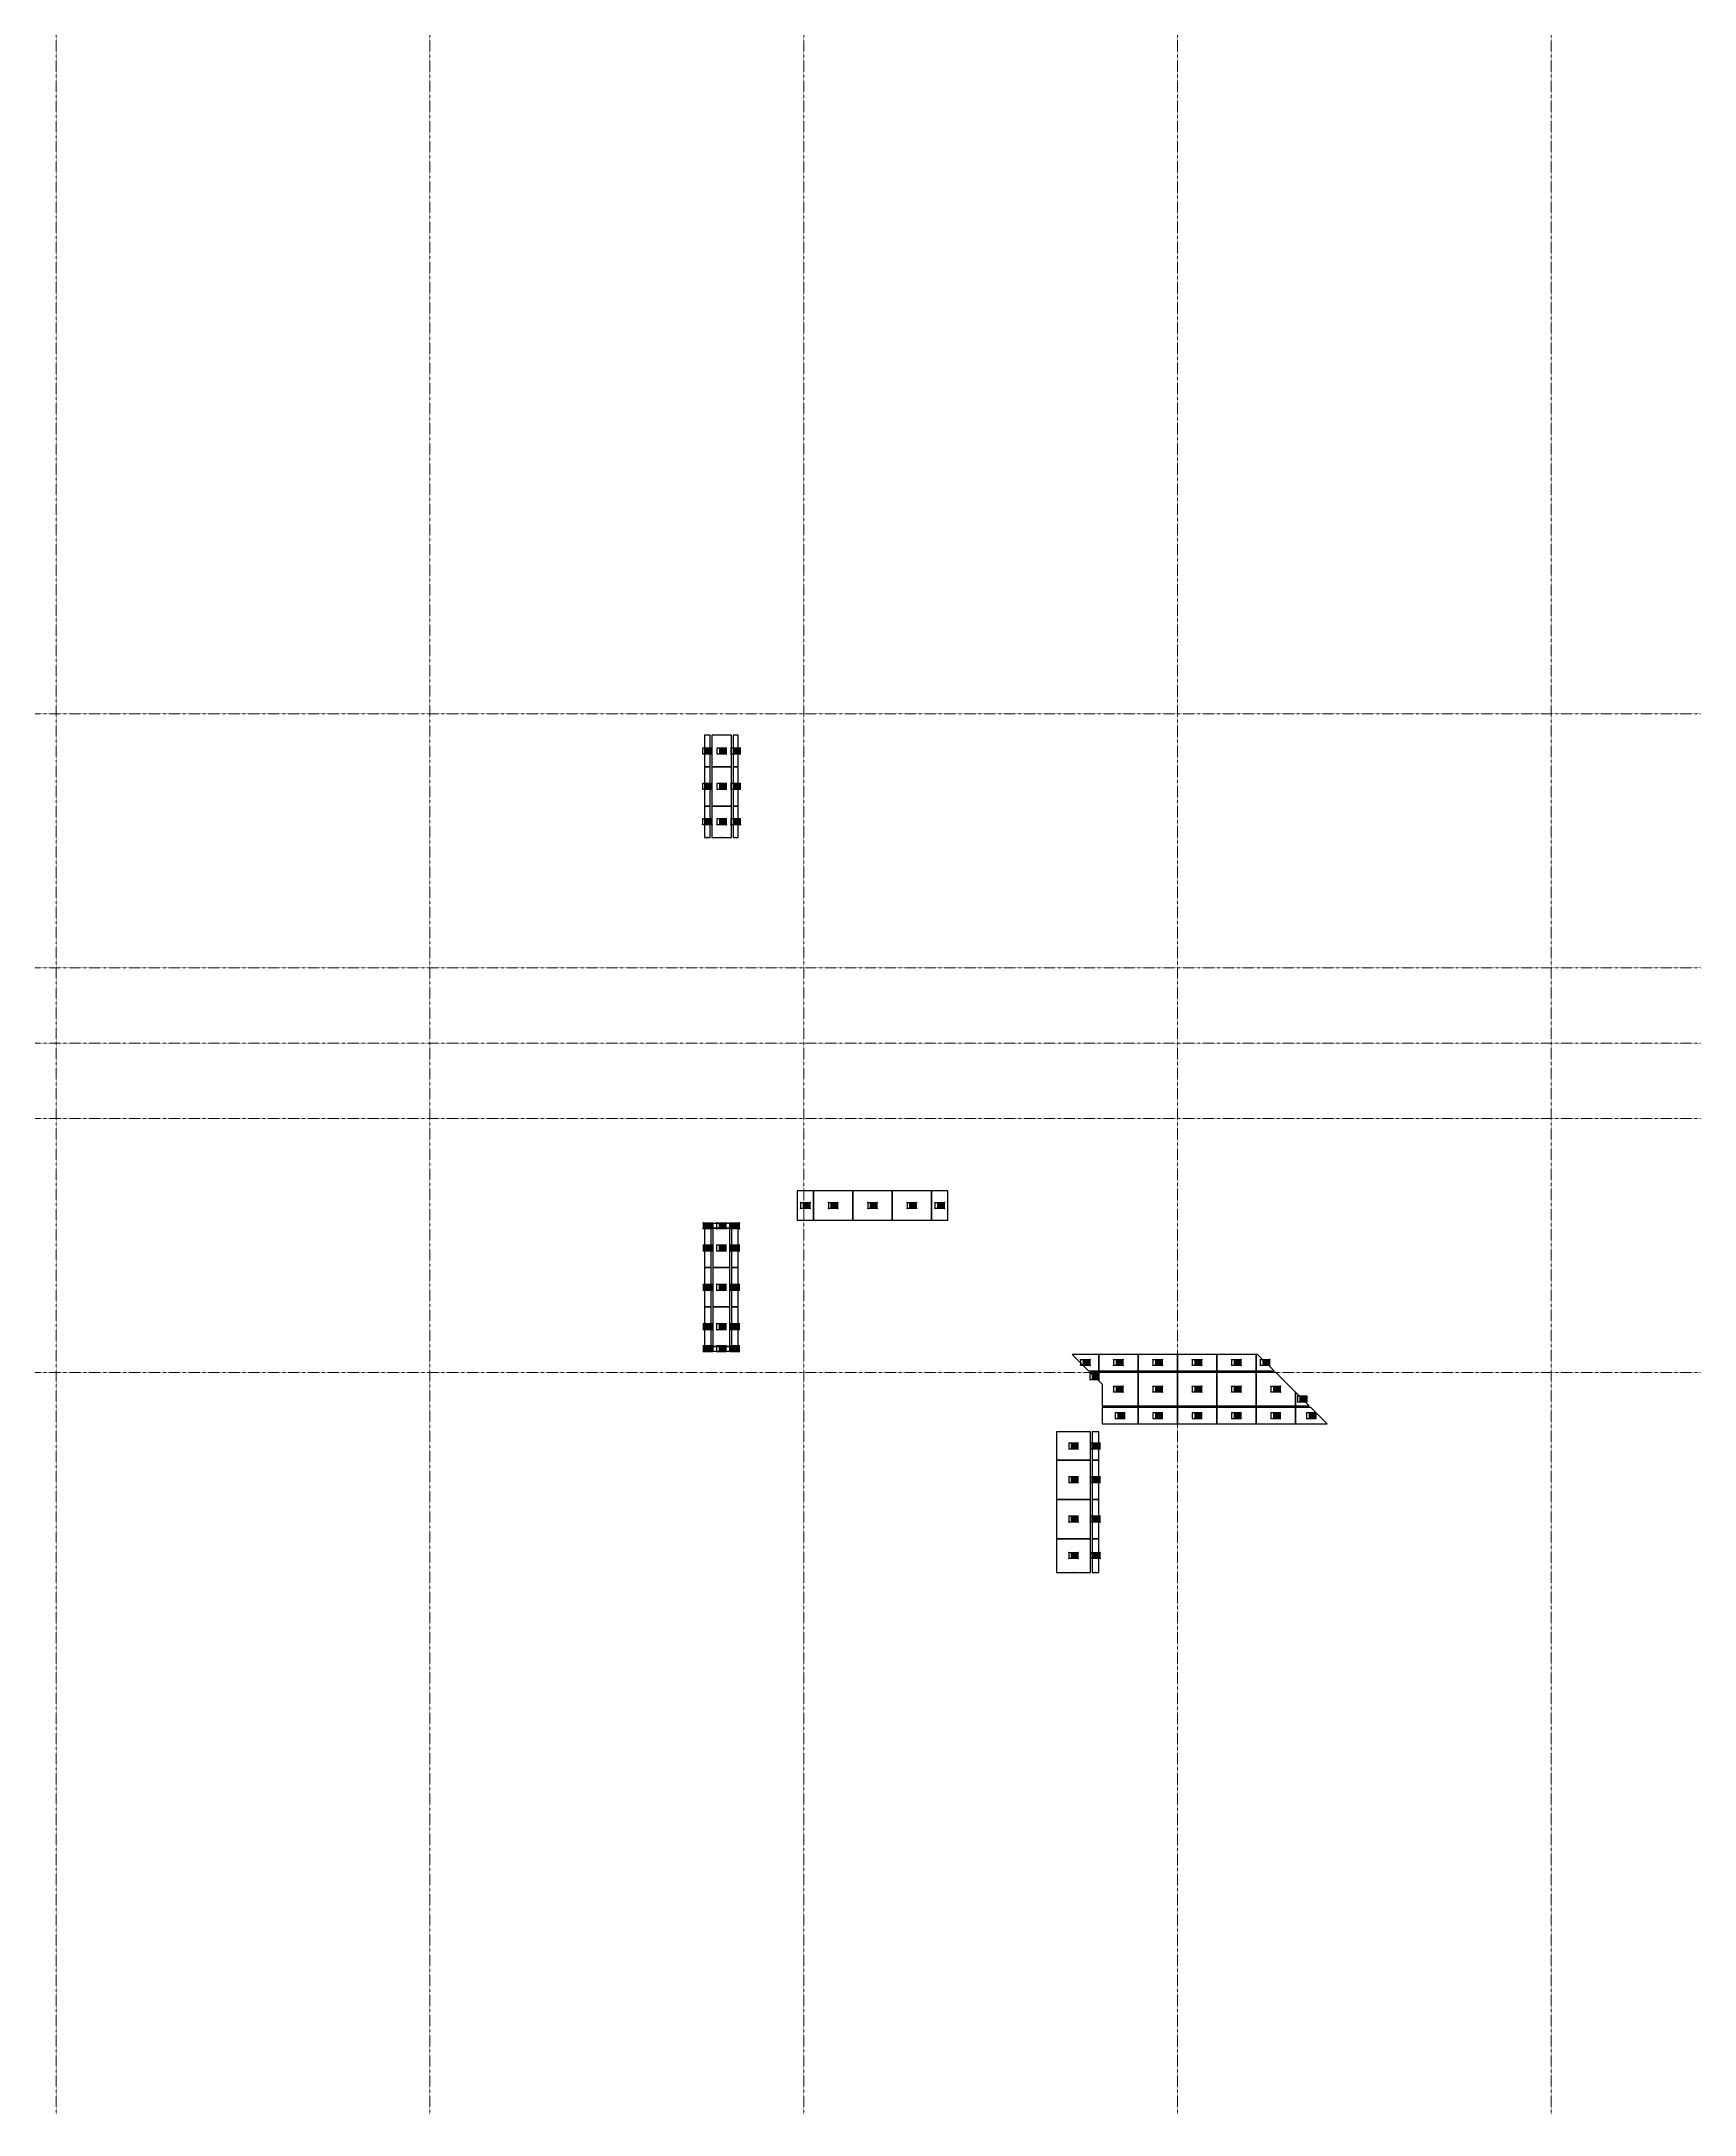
# Model space of a CAD drawing. Header units: millimetres. Extents: x -70132 to 394080, y -1879526 to 121974.
# Drawn here: x 200827 to 251251, y -7035 to 56186 of the extents above; entities that cross this region are included whole.
import ezdxf
from ezdxf.enums import TextEntityAlignment as Align

# ---------------------------------------------------------------- set-up
doc = ezdxf.new("R2010")
doc.units = ezdxf.units.MM
doc.linetypes.add('DPA_Grid _ Level 100', pattern=[10, 5.5, -1.6, 1.3, -1.6])
for name, color, linetype in [('009 - AHP_06_DATA_TEXT', 3, 'Continuous'), ('009 - AHP_06_PANEL_MAIN_COLOR_1', 3, 'Continuous'), ('009 - AHP_06_PANEL_SYMBOL_', 251, 'Continuous'), ('C0x_300HK_CODE_DEF_SUB', 250, 'Continuous')]:
    doc.layers.add(name, color=color, linetype=linetype)
doc.layers.add('S-GRID', color=251, linetype='Continuous', lineweight=9)
doc.styles.add('Arial', font='arial.ttf', dxfattribs={"height": 1500})
doc.styles.get("Standard").update_dxf_attribs({"font": 'arial.ttf'})

# ---------------------------------------------------------------- blocks, each defined once
blk = doc.blocks.new('*U170')
blk.add_point((0, 0))
at = {"layer": '009 - AHP_06_PANEL_MAIN_COLOR_1'}
blk.add_lwpolyline([(-250, -450), (250, -450), (250, 450), (-250, 450)], close=True, dxfattribs=at)
blk = doc.blocks.new('*U143')
at = {"layer": '009 - AHP_06_PANEL_MAIN_COLOR_1'}
blk.add_lwpolyline([(0, -300), (958, -300), (958, 300), (0, 300)], close=True, dxfattribs=at)
at = {"layer": '009 - AHP_06_PANEL_SYMBOL_'}
blk.add_point((0, 0), dxfattribs=at)
blk = doc.blocks.new('*U144')
at = {"layer": '009 - AHP_06_PANEL_MAIN_COLOR_1'}
blk.add_lwpolyline([(0, -86), (958, -86), (958, 86), (0, 86)], close=True, dxfattribs=at)
at = {"layer": '009 - AHP_06_PANEL_SYMBOL_'}
blk.add_point((0, 0), dxfattribs=at)
blk = doc.blocks.new('*U172')
at = {"layer": '009 - AHP_06_PANEL_MAIN_COLOR_1'}
blk.add_lwpolyline([(0, -75), (958, -75), (958, 75), (0, 75)], close=True, dxfattribs=at)
at = {"layer": '009 - AHP_06_PANEL_SYMBOL_'}
blk.add_point((0, 0), dxfattribs=at)
blk = doc.blocks.new('*U13')
at = {"layer": '009 - AHP_06_PANEL_MAIN_COLOR_1'}
blk.add_lwpolyline([(0, -300), (1200, -300), (1200, 300), (0, 300)], close=True, dxfattribs=at)
at = {"layer": '009 - AHP_06_PANEL_SYMBOL_'}
blk.add_point((0, 0), dxfattribs=at)
blk = doc.blocks.new('*U14')
at = {"layer": '009 - AHP_06_PANEL_MAIN_COLOR_1'}
blk.add_lwpolyline([(0, -86), (1200, -86), (1200, 86), (0, 86)], close=True, dxfattribs=at)
at = {"layer": '009 - AHP_06_PANEL_SYMBOL_'}
blk.add_point((0, 0), dxfattribs=at)
blk = doc.blocks.new('*U43')
at = {"layer": '009 - AHP_06_PANEL_MAIN_COLOR_1'}
blk.add_lwpolyline([(0, -75), (1200, -75), (1200, 75), (0, 75)], close=True, dxfattribs=at)
at = {"layer": '009 - AHP_06_PANEL_SYMBOL_'}
blk.add_point((0, 0), dxfattribs=at)
blk = doc.blocks.new('*U145')
at = {"layer": '009 - AHP_06_PANEL_MAIN_COLOR_1'}
blk.add_lwpolyline([(0, -261), (1200, -261), (1200, 261), (0, 261)], close=True, dxfattribs=at)
at = {"layer": '009 - AHP_06_PANEL_SYMBOL_'}
blk.add_point((0, 0), dxfattribs=at)
blk = doc.blocks.new('*U146')
at = {"layer": '009 - AHP_06_PANEL_MAIN_COLOR_1'}
blk.add_lwpolyline([(0, -100), (1200, -100), (1200, 100), (0, 100)], close=True, dxfattribs=at)
at = {"layer": '009 - AHP_06_PANEL_SYMBOL_'}
blk.add_point((0, 0), dxfattribs=at)
blk = doc.blocks.new('*U148')
at = {"layer": '009 - AHP_06_PANEL_MAIN_COLOR_1'}
blk.add_lwpolyline([(0, -261), (145, -261), (145, 261), (0, 261)], close=True, dxfattribs=at)
at = {"layer": '009 - AHP_06_PANEL_SYMBOL_'}
blk.add_point((0, 0), dxfattribs=at)
blk = doc.blocks.new('*U147')
at = {"layer": '009 - AHP_06_PANEL_MAIN_COLOR_1'}
blk.add_lwpolyline([(0, -100), (145, -100), (145, 100), (0, 100)], close=True, dxfattribs=at)
at = {"layer": '009 - AHP_06_PANEL_SYMBOL_'}
blk.add_point((0, 0), dxfattribs=at)
blk = doc.blocks.new('*U15')
at = {"layer": '009 - AHP_06_PANEL_MAIN_COLOR_1'}
blk.add_lwpolyline([(0, -520), (857.5, -520), (857.5, 520), (0, 520)], close=True, dxfattribs=at)
at = {"layer": '009 - AHP_06_PANEL_SYMBOL_'}
blk.add_point((0, 0), dxfattribs=at)
blk = doc.blocks.new('*U149')
at = {"layer": '009 - AHP_06_PANEL_MAIN_COLOR_1'}
blk.add_lwpolyline([(0, -520), (1200, -520), (1200, 520), (0, 520)], close=True, dxfattribs=at)
at = {"layer": '009 - AHP_06_PANEL_SYMBOL_'}
blk.add_point((0, 0), dxfattribs=at)
blk = doc.blocks.new('*U16')
at = {"layer": '009 - AHP_06_PANEL_MAIN_COLOR_1'}
blk.add_lwpolyline([(0, -520), (1027.5, -520), (1027.5, 520), (0, 520)], close=True, dxfattribs=at)
at = {"layer": '009 - AHP_06_PANEL_SYMBOL_'}
blk.add_point((0, 0), dxfattribs=at)
blk = doc.blocks.new('*U17')
at = {"layer": '009 - AHP_06_PANEL_MAIN_COLOR_1'}
blk.add_lwpolyline([(0, -100), (857.5, -100), (857.5, 100), (0, 100)], close=True, dxfattribs=at)
at = {"layer": '009 - AHP_06_PANEL_SYMBOL_'}
blk.add_point((0, 0), dxfattribs=at)
blk = doc.blocks.new('*U150')
at = {"layer": '009 - AHP_06_PANEL_MAIN_COLOR_1'}
blk.add_lwpolyline([(0, -100), (1200, -100), (1200, 100), (0, 100)], close=True, dxfattribs=at)
at = {"layer": '009 - AHP_06_PANEL_SYMBOL_'}
blk.add_point((0, 0), dxfattribs=at)
blk = doc.blocks.new('*U18')
at = {"layer": '009 - AHP_06_PANEL_MAIN_COLOR_1'}
blk.add_lwpolyline([(0, -100), (1027.5, -100), (1027.5, 100), (0, 100)], close=True, dxfattribs=at)
at = {"layer": '009 - AHP_06_PANEL_SYMBOL_'}
blk.add_point((0, 0), dxfattribs=at)
blk = doc.blocks.new('*U30')
blk.add_point((0, 0))
at = {"layer": '009 - AHP_06_PANEL_MAIN_COLOR_1'}
blk.add_lwpolyline([(309, 250), (0, 250), (0, -250), (809, -250)], close=True, dxfattribs=at)
blk = doc.blocks.new('*U31')
blk.add_point((0, 0))
at = {"layer": '009 - AHP_06_PANEL_MAIN_COLOR_1'}
blk.add_lwpolyline([(0, 130), (0, 130), (0, -130), (259, -130)], close=True, dxfattribs=at)
blk = doc.blocks.new('*U32')
blk.add_point((0, 0))
at = {"layer": '009 - AHP_06_PANEL_MAIN_COLOR_1'}
blk.add_lwpolyline([(47, 250), (0, 250), (0, -250), (547, -250)], close=True, dxfattribs=at)
blk = doc.blocks.new('*U33')
blk.add_point((0, 0))
at = {"layer": '009 - AHP_06_PANEL_MAIN_COLOR_1'}
blk.add_lwpolyline([(0, 209), (0, 209), (0, -209), (417, -209)], close=True, dxfattribs=at)
blk = doc.blocks.new('*U19')
at = {"layer": '009 - AHP_06_PANEL_MAIN_COLOR_1'}
blk.add_lwpolyline([(0, -250), (1100, -250), (1100, 250), (0, 250)], close=True, dxfattribs=at)
at = {"layer": '009 - AHP_06_PANEL_SYMBOL_'}
blk.add_point((0, 0), dxfattribs=at)
blk = doc.blocks.new('*U151')
at = {"layer": '009 - AHP_06_PANEL_MAIN_COLOR_1'}
blk.add_lwpolyline([(0, -250), (1200, -250), (1200, 250), (0, 250)], close=True, dxfattribs=at)
at = {"layer": '009 - AHP_06_PANEL_SYMBOL_'}
blk.add_point((0, 0), dxfattribs=at)
blk = doc.blocks.new('*U152')
at = {"layer": '009 - AHP_06_PANEL_MAIN_COLOR_1'}
blk.add_lwpolyline([(0, -510), (1200, -510), (1200, 510), (0, 510)], close=True, dxfattribs=at)
at = {"layer": '009 - AHP_06_PANEL_SYMBOL_'}
blk.add_point((0, 0), dxfattribs=at)
blk = doc.blocks.new('*U171')
blk.add_point((0, 0))
at = {"layer": '009 - AHP_06_PANEL_MAIN_COLOR_1'}
blk.add_lwpolyline([(-600, -450), (600, -450), (600, 450), (-600, 450)], close=True, dxfattribs=at)
blk = doc.blocks.new('A$C6ec4f5d1')
at = {"layer": 'S-GRID', "linetype": 'DPA_Grid _ Level 100'}
for p, q in [((46700, -29972.2), (46700, 79507.3)), ((58100, -29972.2), (58100, 79507.3)), ((69500, -29972.2), (69500, 79507.3)), ((80900, -29972.2), (80900, 79507.3)), ((92300, -29972.2), (92300, 79507.3)), ((176116, 12740), (-188692, 12740)), ((176116, 5000), (-182342, 5000)), ((176116, 2700), (-188692, 2700)), ((176116, 400), (-182342, 400)), ((176116, -7340), (-188692, -7340))]:
    blk.add_line(p, q, dxfattribs=at)
blk = doc.blocks.new('000_CKST-FAMELINE_CEILING06_CODE_PANEL')
at = {"layer": 'C0x_300HK_CODE_DEF_SUB', "color": 0}
for points in [[(-3000, 4885), (-2775, 4885), (-2775, 5110), (-3000, 5110)], [(-2775, 1435), (2775, 1435), (2775, 4885), (-2775, 4885)], [(-2775, 1885), (2775, 1885), (2775, 2335), (-2775, 2335)], [(-2775, 1435), (2775, 1435), (2775, 1885), (-2775, 1885)], [(-2775, 985), (2775, 985), (2775, 1435), (-2775, 1435)], [(-2775, 535), (2775, 535), (2775, 985), (-2775, 985)], [(-2775, 85), (2775, 85), (2775, 535), (-2775, 535)], [(-2775, -365), (2775, -365), (2775, 85), (-2775, 85)], [(2775, 4885), (3000, 4885), (3000, 5110), (2775, 5110)], [(-3000, -5110), (-2775, -5110), (-2775, -4885), (-3000, -4885)], [(-2775, -815), (2775, -815), (2775, -365), (-2775, -365)], [(-2775, -1265), (2775, -1265), (2775, -815), (-2775, -815)], [(-2775, -1715), (2775, -1715), (2775, -1265), (-2775, -1265)], [(-2775, -2165), (2775, -2165), (2775, -1715), (-2775, -1715)], [(-2775, -2615), (2775, -2615), (2775, -2165), (-2775, -2165)], [(-2775, -3065), (2775, -3065), (2775, -2615), (-2775, -2615)], [(-2775, -3515), (2775, -3515), (2775, -3065), (-2775, -3065)], [(-2775, -3965), (2775, -3965), (2775, -3515), (-2775, -3515)], [(-2775, -4415), (2775, -4415), (2775, -3965), (-2775, -3965)], [(-2775, -4865), (2775, -4865), (2775, -4415), (-2775, -4415)], [(2775, -5110), (3000, -5110), (3000, -4885), (2775, -4885)]]:
    blk.add_lwpolyline(points, close=True, dxfattribs=at)
at = {"layer": 'C0x_300HK_CODE_DEF_SUB', "color": 0, "style": 'Arial'}
for s, p in [('panel_code_name', (-2625, 4580)), ('panel_matt_type', (-2625, 2030)), ('panel_no', (-2625, 1580)), ('panel_name', (-2625, 1130)), ('panel_length', (-2625, 680)), ('panel_length_1', (-2625, 230)), ('panel_length_2', (-2625, -220)), (':', (17, 4580)), (':', (17, 2030)), (':', (17, 1580)), (':', (17, 1130)), (':', (17, 680)), (':', (17, 211)), ('panel_width', (-2625, -670)), ('panel_width_2', (-2625, -1120)), ('panel_width_3', (-2625, -1570)), ('panel_color', (-2625, -2020)), ('panel_shape', (-2625, -2470)), ('panel_add-on', (-2625, -2920)), ('panel_date-create', (-2625, -3370)), ('panel_station', (-2625, -3820)), ('panel_level', (-2625, -4270)), ('panel_zone', (-2625, -4720)), (':', (17, -220)), (':', (17, -670)), (':', (17, -1120)), (':', (17, -1570)), (':', (17, -2020)), (':', (17, -2470)), (':', (17, -2920)), (':', (17, -3370)), (':', (17, -3820)), (':', (17, -4270)), (':', (17, -4720))]:
    blk.add_text(s, height=225, dxfattribs=at).set_placement(p)
at = {"layer": 'C0x_300HK_CODE_DEF_SUB', "color": 0, "lineweight": 30, "flags": 104}
blk.add_attdef('panel_code_name', text='', height=225, dxfattribs=at).set_placement((179, 4805), align=Align.TOP_LEFT)
at = {"layer": 'C0x_300HK_CODE_DEF_SUB', "color": 0, "style": 'Arial'}
for tag, p in [('panel_matt_type', (179, 2030)), ('panel_no', (179, 1580)), ('panel_name', (179, 1130)), ('panel_length', (179, 680)), ('panel_length_2', (179, 230)), ('panel_length_3', (179, -220)), ('panel_width', (179, -670)), ('panel_width_2', (179, -1120)), ('panel_width_3', (179, -1570)), ('panel_color', (179, -2020)), ('panel_shape', (179, -2470)), ('panel_add-on', (179, -2920)), ('panel_date-create', (179, -3370)), ('panel_station', (179, -3820)), ('panel_level', (179, -4270)), ('panel_zone', (179, -4720))]:
    blk.add_attdef(tag, p, '', height=225, dxfattribs=at)
blk = doc.blocks.new('Drawing1_20261102-145208_PP17_C06_DATA_STD_LENGTH')
at = {"layer": '009 - AHP_06_DATA_TEXT'}
for p, xscale, yscale, zscale, values in [((-9317, -88279), 0.03, 0.03, 0.03, {'panel_matt_type': 'C06_STD-LENGTH', 'panel_length': '144.999999999767', 'panel_width': '200'}), ((-8645, -88279), 0.03, 0.03, 0.03, {'panel_matt_type': 'C06_STD-LENGTH', 'panel_length': '1200', 'panel_width': '200'}), ((-7445, -88279), 0.03, 0.03, 0.03, {'panel_matt_type': 'C06_STD-LENGTH', 'panel_length': '1200', 'panel_width': '200'}), ((-6245, -88279), 0.03, 0.03, 0.03, {'panel_matt_type': 'C06_STD-LENGTH', 'panel_length': '1200', 'panel_width': '200'}), ((-5572, -88279), 0.03, 0.03, 0.03, {'panel_matt_type': 'C06_STD-LENGTH', 'panel_length': '144.999999999767', 'panel_width': '200'}), ((6754, -88264), 0.03, 0.03, 0.03, {'panel_matt_type': 'C06_STD-LENGTH', 'panel_length': '957.50000000163', 'panel_width': '171.999999995809'}), ((7833, -88264), 0.03, 0.03, 0.03, {'panel_matt_type': 'C06_STD-LENGTH', 'panel_length': '1200', 'panel_width': '171.999999995809'}), ((8911, -88264), 0.03, 0.03, 0.03, {'panel_matt_type': 'C06_STD-LENGTH', 'panel_length': '957.50000000163', 'panel_width': '171.999999995809'}), ((-9317, -88689), 0.03, 0.03, 0.03, {'panel_matt_type': 'C06_STD-LENGTH', 'panel_length': '144.999999999767', 'panel_width': '521.569501508959'}), ((-9317, -89100), 0.03, 0.03, 0.03, {'panel_matt_type': 'C06_STD-LENGTH', 'panel_length': '144.999999999767', 'panel_width': '200'}), ((-8645, -88689), 0.03, 0.03, 0.03, {'panel_matt_type': 'C06_STD-LENGTH', 'panel_length': '1200', 'panel_width': '521.569501508959'}), ((-8645, -89100), 0.03, 0.03, 0.03, {'panel_matt_type': 'C06_STD-LENGTH', 'panel_length': '1200', 'panel_width': '200'}), ((-7445, -88689), 0.03, 0.03, 0.03, {'panel_matt_type': 'C06_STD-LENGTH', 'panel_length': '1200', 'panel_width': '521.569501508959'}), ((-7445, -89100), 0.03, 0.03, 0.03, {'panel_matt_type': 'C06_STD-LENGTH', 'panel_length': '1200', 'panel_width': '200'}), ((-6245, -88689), 0.03, 0.03, 0.03, {'panel_matt_type': 'C06_STD-LENGTH', 'panel_length': '1200', 'panel_width': '521.569501508959'}), ((-6245, -89100), 0.03, 0.03, 0.03, {'panel_matt_type': 'C06_STD-LENGTH', 'panel_length': '1200', 'panel_width': '200'}), ((-5572, -88689), 0.03, 0.03, 0.03, {'panel_matt_type': 'C06_STD-LENGTH', 'panel_length': '144.999999999767', 'panel_width': '521.569501508959'}), ((-5572, -89100), 0.03, 0.03, 0.03, {'panel_matt_type': 'C06_STD-LENGTH', 'panel_length': '144.999999999767', 'panel_width': '200'}), ((6754, -88700), 0.03, 0.03, 0.03, {'panel_matt_type': 'C06_STD-LENGTH', 'panel_length': '957.50000000163', 'panel_width': '600'}), ((6754, -89125), 0.03, 0.03, 0.03, {'panel_matt_type': 'C06_STD-LENGTH', 'panel_length': '957.50000000163', 'panel_width': '150'}), ((7833, -88700), 0.03, 0.03, 0.03, {'panel_matt_type': 'C06_STD-LENGTH', 'panel_length': '1200', 'panel_width': '600'}), ((7833, -89125), 0.03, 0.03, 0.03, {'panel_matt_type': 'C06_STD-LENGTH', 'panel_length': '1200', 'panel_width': '150'}), ((8911, -88700), 0.03, 0.03, 0.03, {'panel_matt_type': 'C06_STD-LENGTH', 'panel_length': '957.50000000163', 'panel_width': '600'}), ((8911, -89125), 0.03, 0.03, 0.03, {'panel_matt_type': 'C06_STD-LENGTH', 'panel_length': '957.50000000163', 'panel_width': '150'}), ((-4949, -91250), 0.03000000000000001, 0.03000000000000001, 0.03000000000000001, {'panel_matt_type': 'C06_STD-LENGTH', 'panel_length': '500.000000002328', 'panel_width': '900'}), ((-4949, -92100), 0.03000000000000001, 0.03000000000000001, 0.03000000000000001, {'panel_matt_type': 'C06_STD-LENGTH', 'panel_length': '1200', 'panel_width': '900'}), ((-4949, -93300), 0.03000000000000001, 0.03000000000000001, 0.03000000000000001, {'panel_matt_type': 'C06_STD-LENGTH', 'panel_length': '1200', 'panel_width': '900'}), ((-4949, -94500), 0.03000000000000001, 0.03000000000000001, 0.03000000000000001, {'panel_matt_type': 'C06_STD-LENGTH', 'panel_length': '1200', 'panel_width': '900'}), ((-4949, -95350), 0.03000000000000001, 0.03000000000000001, 0.03000000000000001, {'panel_matt_type': 'C06_STD-LENGTH', 'panel_length': '500.000000002328', 'panel_width': '900'}), ((-15626, -99430), 0.03, 0.03, 0.03, {'panel_matt_type': 'C06_STD-LENGTH', 'panel_length': '1027.49999999965', 'panel_width': '1039.99999999997'}), ((-14512, -99430), 0.03, 0.03, 0.03, {'panel_matt_type': 'C06_STD-LENGTH', 'panel_length': '1200', 'panel_width': '1039.99999999997'}), ((-13312, -99430), 0.03, 0.03, 0.03, {'panel_matt_type': 'C06_STD-LENGTH', 'panel_length': '1200', 'panel_width': '1039.99999999997'}), ((-12284, -99430), 0.03, 0.03, 0.03, {'panel_matt_type': 'C06_STD-LENGTH', 'panel_length': '857.500000000353', 'panel_width': '1039.99999999997'}), ((-15626, -100100), 0.03, 0.03, 0.03, {'panel_matt_type': 'C06_STD-LENGTH', 'panel_length': '1027.49999999965', 'panel_width': '200'}), ((-14512, -100100), 0.03, 0.03, 0.03, {'panel_matt_type': 'C06_STD-LENGTH', 'panel_length': '1200', 'panel_width': '200'}), ((-13312, -100100), 0.03, 0.03, 0.03, {'panel_matt_type': 'C06_STD-LENGTH', 'panel_length': '1200', 'panel_width': '200'}), ((-12284, -100100), 0.03, 0.03, 0.03, {'panel_matt_type': 'C06_STD-LENGTH', 'panel_length': '857.500000000353', 'panel_width': '200'}), ((-11360, -100850), 0.03000000000000001, 0.03000000000000001, 0.03000000000000001, {'panel_matt_type': 'C06_STD-LENGTH', 'panel_length': '1100', 'panel_width': '500.000000000116'}), ((-9740, -100800), 0.03000000000000001, 0.03000000000000001, 0.03000000000000001, {'panel_matt_type': 'C06_STD-LENGTH', 'panel_length': '1200', 'panel_width': '500.000000000116'}), ((-11360, -102000), 0.03000000000000001, 0.03000000000000001, 0.03000000000000001, {'panel_matt_type': 'C06_STD-LENGTH', 'panel_length': '1200', 'panel_width': '500.000000000116'}), ((-10550, -102000), 0.03000000000000001, 0.03000000000000001, 0.03000000000000001, {'panel_matt_type': 'C06_STD-LENGTH', 'panel_length': '1200', 'panel_width': '1020'}), ((-9740, -102000), 0.03000000000000001, 0.03000000000000001, 0.03000000000000001, {'panel_matt_type': 'C06_STD-LENGTH', 'panel_length': '1200', 'panel_width': '500.000000000116'}), ((-11360, -103200), 0.03000000000000001, 0.03000000000000001, 0.03000000000000001, {'panel_matt_type': 'C06_STD-LENGTH', 'panel_length': '1200', 'panel_width': '500.000000000116'}), ((-10550, -103200), 0.03000000000000001, 0.03000000000000001, 0.03000000000000001, {'panel_matt_type': 'C06_STD-LENGTH', 'panel_length': '1200', 'panel_width': '1020'}), ((-9740, -103200), 0.03000000000000001, 0.03000000000000001, 0.03000000000000001, {'panel_matt_type': 'C06_STD-LENGTH', 'panel_length': '1200', 'panel_width': '500.000000000116'}), ((-11360, -104400), 0.03000000000000001, 0.03000000000000001, 0.03000000000000001, {'panel_matt_type': 'C06_STD-LENGTH', 'panel_length': '1200', 'panel_width': '500.000000000116'}), ((-10550, -104400), 0.03000000000000001, 0.03000000000000001, 0.03000000000000001, {'panel_matt_type': 'C06_STD-LENGTH', 'panel_length': '1200', 'panel_width': '1020'}), ((-9740, -104400), 0.03000000000000001, 0.03000000000000001, 0.03000000000000001, {'panel_matt_type': 'C06_STD-LENGTH', 'panel_length': '1200', 'panel_width': '500.000000000116'}), ((-11360, -105600), 0.03000000000000001, 0.03000000000000001, 0.03000000000000001, {'panel_matt_type': 'C06_STD-LENGTH', 'panel_length': '1200', 'panel_width': '500.000000000116'})]:
    blk.add_blockref('000_CKST-FAMELINE_CEILING06_CODE_PANEL', p, dxfattribs=dict(at, xscale=xscale, yscale=yscale, zscale=zscale)).add_auto_attribs(values)
blk = doc.blocks.new('Drawing1_20261102-150320_C06_DATA_TZP_LENGTH')
at = {"layer": '009 - AHP_06_DATA_TEXT', "xscale": 0.03, "yscale": 0.03, "zscale": 0.03, "rotation": 90}
for p, values in [((88395, -9740), {'panel_matt_type': 'C06-TZP-VARIES', 'panel_length': '809.376543515828', 'panel_width': '500.000000000116'}), ((88670, -10170), {'panel_matt_type': 'C06-TZP-VARIES', 'panel_length': '259.376543514896', 'panel_width': '259.376543514813'}), ((93874, -9740), {'panel_matt_type': 'C06-TZP-VARIES', 'panel_length': '547.477705975994', 'panel_width': '500.000000000116'}), ((89400, -10550), {'panel_matt_type': 'C06-TZP-VARIES', 'panel_length': '1200', 'panel_width': '1020'}), ((94200, -10550), {'panel_matt_type': 'C06-TZP-VARIES', 'panel_length': '1200', 'panel_width': '1020'}), ((95009, -10851), {'panel_matt_type': 'C06-TZP-VARIES', 'panel_length': '417.477705975529', 'panel_width': '417.477705975794'}), ((95284, -11360), {'panel_matt_type': 'C06-TZP-VARIES', 'panel_length': '967.477705975529', 'panel_width': '500.000000000116'})]:
    blk.add_blockref('000_CKST-FAMELINE_CEILING06_CODE_PANEL', p, dxfattribs=at).add_auto_attribs(values)

msp = doc.modelspace()

# ---------------------------------------------------------------- linework, layer by layer
at = {"layer": '009 - AHP_06_PANEL_MAIN_COLOR_1'}
msp.add_lwpolyline([(234277.3, 15597.4), (233077.3, 15597.4), (233077.3, 15338.1), (233177.3, 15238.1), (233177.3, 14577.4), (234277.3, 14577.4)], close=True, dxfattribs=at)
at = {"layer": '009 - AHP_06_PANEL_MAIN_COLOR_1', "color": 3}
for points in [[(238474.8, 15597.4), (237877.3, 15597.4), (237877.3, 14577.4), (239077.3, 14577.4), (239077.3, 14994.9)], [(239544.8, 14527.4), (239077.3, 14527.4), (239077.3, 14027.4), (240044.8, 14027.4)]]:
    msp.add_lwpolyline(points, close=True, dxfattribs=at)

# ---------------------------------------------------------------- block references
for name, p in [('A$C6ec4f5d1', (154577.3, 22937.4)), ('Drawing1_20261102-150320_C06_DATA_TZP_LENGTH', (144277.3, 25637.4)), ('*U170', (224127.3, 20688.4)), ('*U171', (224977.3, 20688.4)), ('*U171', (226177.3, 20688.4)), ('*U171', (227377.3, 20688.4)), ('*U170', (228227.3, 20688.4)), ('*U151', (234277.3, 15897.4)), ('*U151', (235477.3, 15897.4)), ('*U151', (236677.3, 15897.4)), ('*U152', (234277.3, 15087.4)), ('*U152', (235477.3, 15087.4)), ('*U152', (236677.3, 15087.4)), ('*U151', (234277.3, 14277.4)), ('*U151', (235477.3, 14277.4)), ('*U151', (236677.3, 14277.4)), ('*U151', (237877.3, 14277.4))]:
    msp.add_blockref(name, p)
for name, p, rotation in [('Drawing1_20261102-145208_PP17_C06_DATA_STD_LENGTH', (132877.3, 25637.4), 90), ('*U144', (221141.3, 34069.9), 90), ('*U143', (221577.3, 34069.9), 90), ('*U172', (222002.3, 34069.9), 90), ('*U14', (221141.3, 32869.9), 90), ('*U13', (221577.3, 32869.9), 90), ('*U43', (222002.3, 32869.9), 90), ('*U144', (221141.3, 31912.4), 90), ('*U143', (221577.3, 31912.4), 90), ('*U172', (222002.3, 31912.4), 90), ('*U147', (221156.3, 19992.4), 90), ('*U146', (221156.3, 18792.4), 90), ('*U148', (221566.3, 19992.4), 90), ('*U145', (221566.3, 18792.4), 90), ('*U147', (221977.3, 19992.4), 90), ('*U146', (221977.3, 18792.4), 90), ('*U146', (221156.3, 17592.4), 90), ('*U145', (221566.3, 17592.4), 90), ('*U146', (221977.3, 17592.4), 90), ('*U146', (221156.3, 16392.4), 90), ('*U145', (221566.3, 16392.4), 90), ('*U146', (221977.3, 16392.4), 90), ('*U147', (221156.3, 16247.4), 90), ('*U148', (221566.3, 16247.4), 90), ('*U147', (221977.3, 16247.4), 90), ('*U151', (234277.3, 15897.4), 180), ('*U19', (234277.3, 14277.4), 180), ('*U15', (232307.3, 12924.9), 90), ('*U17', (232977.3, 12924.9), 90), ('*U149', (232307.3, 11724.9), 90), ('*U150', (232977.3, 11724.9), 90), ('*U149', (232307.3, 10524.9), 90), ('*U150', (232977.3, 10524.9), 90), ('*U16', (232307.3, 9497.4), 90), ('*U18', (232977.3, 9497.4), 90)]:
    msp.add_blockref(name, p, dxfattribs=dict(rotation=rotation))
at = {"color": 3, "rotation": 180}
for name, p in [('*U30', (233077.3, 15897.4)), ('*U31', (233077.3, 15467.7))]:
    msp.add_blockref(name, p, dxfattribs=at)
at = {"color": 3}
for name, p in [('*U32', (237877.3, 15897.4)), ('*U33', (239077.3, 14786.2))]:
    msp.add_blockref(name, p, dxfattribs=at)

doc.saveas('drawing.dxf')
